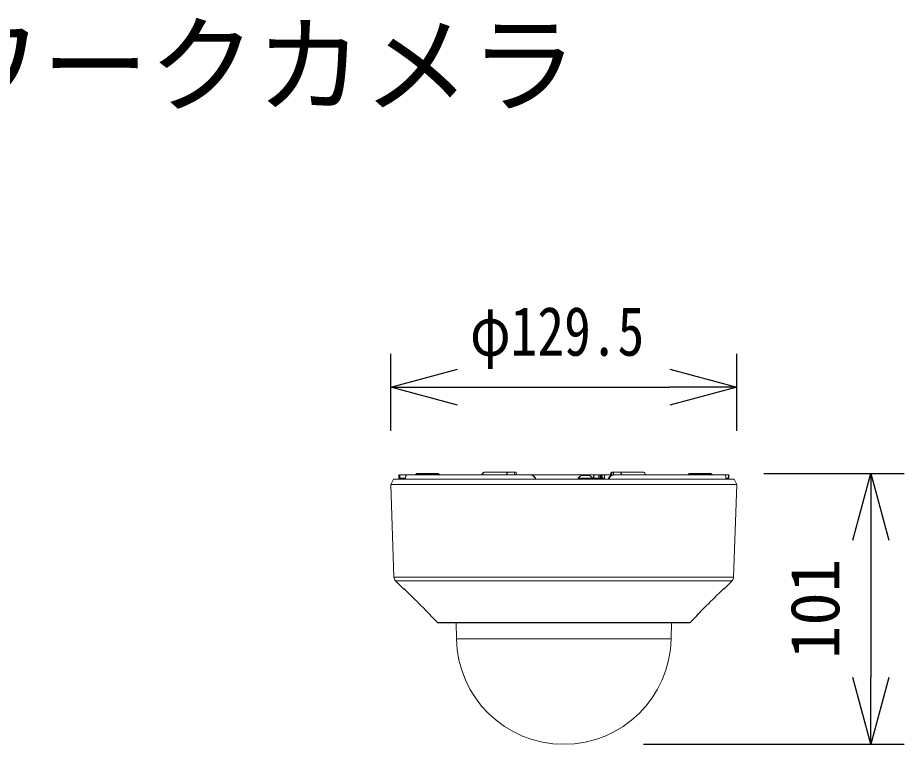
# Model space of a CAD drawing. Units: millimetres, scale not verified. Extents: x -63 to 62, y -56 to 57.
# Drawn here: x -20.39 to 12.71, y 29.61 to 56.75 of the extents above; entities that cross this region are included whole.
import ezdxf
from ezdxf.enums import TextEntityAlignment as Align

# ---------------------------------------------------------------- set-up
doc = ezdxf.new("R2010")
doc.units = ezdxf.units.MM
doc.header["$LTSCALE"] = 0.125
for name, color, linetype in [('0-0_0', 7, 'Continuous'), ('0-1_MOJI1', 7, 'Continuous'), ('0-4_SUNPO', 7, 'Continuous')]:
    doc.layers.add(name, color=color, linetype=linetype)
doc.layers.add('0-5_GAIKEI', color=1, linetype='Continuous', lineweight=18)
doc.styles.add('ＭＳ ゴシック', font='')
doc.styles.get('ＭＳ ゴシック').set_extended_font_data('MS Gothic')

# ---------------------------------------------------------------- blocks, each defined once
blk = doc.blocks.new('_Open30')
at = {"layer": '0-0_0'}
blk.add_line((0, 0), (-1, 0), dxfattribs=at)
blk.add_lwpolyline([(-1, 0.26795), (0, 0), (-1, -0.26795)], dxfattribs=at)
blk = doc.blocks.new('D1')
at = {"layer": '0-4_SUNPO'}
for p, q in [((187.0372, 354.676), (187.0372, 357.5571)), ((199.9628, 354.676), (199.9628, 357.5571)), ((189.5372, 356.3071), (197.4628, 356.3071))]:
    blk.add_line(p, q, dxfattribs=at)
at = {"layer": '0-4_SUNPO', "xscale": 2.5, "yscale": 2.5, "rotation": 180}
blk.add_blockref('_Open30', (187.0372, 356.3071), dxfattribs=at)
at = {"layer": '0-4_SUNPO', "xscale": 2.5, "yscale": 2.5}
blk.add_blockref('_Open30', (199.9628, 356.3071), dxfattribs=at)
at = {"layer": '0-4_SUNPO', "style": 'ＭＳ ゴシック', "width": 0.8}
blk.add_text('φ129.5', height=1.833, dxfattribs=at).set_placement((190, 356.9321), align=Align.BOTTOM_LEFT)
blk = doc.blocks.new('D2')
at = {"layer": '0-4_SUNPO'}
for p, q in [((200.9659, 353.086), (206.2128, 353.086)), ((204.9628, 350.586), (204.9628, 345.466)), ((196.4775, 342.966), (206.2128, 342.966))]:
    blk.add_line(p, q, dxfattribs=at)
at = {"layer": '0-4_SUNPO', "xscale": 2.5, "yscale": 2.5}
for p, rotation in [((204.9628, 353.086), 90), ((204.9628, 342.966), 270)]:
    blk.add_blockref('_Open30', p, dxfattribs=dict(at, rotation=rotation))
at = {"layer": '0-4_SUNPO', "style": 'ＭＳ ゴシック'}
blk.add_text('101', height=1.833, rotation=90, dxfattribs=at).set_placement((204.3378, 346.151), align=Align.BOTTOM_LEFT)

msp = doc.modelspace()

# ---------------------------------------------------------------- linework, layer by layer
at = {"layer": '0-5_GAIKEI'}
for p, q in [((-5.3762, 39.7266), (-5.4666, 39.7266)), ((-4.708, 39.7266), (-5.3761, 39.7266)), ((-2.9665, 39.7666), (-2.9824, 39.7666)), ((-1.7827, 39.7666), (-2.9659, 39.7666)), ((-1.8456, 39.7666), (-1.8456, 39.6666)), ((-1.7827, 39.6666), (-1.7827, 39.7666)), ((1.7814, 39.7557), (1.7814, 39.7666)), ((2.9811, 39.7666), (1.7814, 39.7666)), ((1.7973, 39.6597), (1.7973, 39.7666)), ((1.861, 39.7666), (1.861, 39.6666)), ((4.797, 39.7266), (4.7066, 39.7266)), ((5.4652, 39.7266), (4.7971, 39.7266)), ((-6.1644, 39.5466), (-6.1644, 39.6666)), ((-6.1644, 39.6666), (-1.2329, 39.6666)), ((-6.1644, 39.5466), (-5.9125, 39.5466)), ((-6.1632, 39.5466), (-6.1632, 39.6666)), ((-6.1537, 39.6666), (-6.1537, 39.5466)), ((-6.1206, 39.6666), (-6.1206, 39.5466)), ((-5.905, 39.6664), (-5.9034, 39.6666)), ((-5.5019, 39.7119), (-5.5473, 39.6666)), ((-5.4803, 39.7119), (-5.5206, 39.6666)), ((-5.4803, 39.7119), (-5.5019, 39.7119)), ((-5.4076, 39.7119), (-5.4478, 39.6666)), ((-4.6726, 39.7119), (-5.4076, 39.7119)), ((-4.6726, 39.7119), (-4.6273, 39.6666)), ((-1.1749, 39.6666), (-1.2311, 39.6666)), ((-1.1748, 39.6666), (-1.1612, 39.6666)), ((1.1576, 39.6666), (-1.1596, 39.6666)), ((0.535, 39.5166), (0.535, 39.5466)), ((1.075, 39.5166), (1.075, 39.5466)), ((1.1267, 39.6622), (1.1267, 39.5289)), ((1.5029, 39.5466), (1.1578, 39.5466)), ((1.5029, 39.6666), (1.1579, 39.6666)), ((1.3085, 39.5466), (1.3085, 39.6666)), ((1.3556, 39.5466), (1.3556, 39.6666)), ((1.3979, 39.6666), (1.3979, 39.5466)), ((1.4343, 39.6666), (1.4343, 39.5466)), ((1.7392, 39.6666), (1.5032, 39.6666)), ((1.517, 39.6622), (1.517, 39.5289)), ((1.7383, 39.6313), (1.7392, 39.6683)), ((1.7973, 39.6683), (1.7392, 39.6683)), ((6.0204, 39.6666), (1.8469, 39.6666)), ((4.6713, 39.7119), (4.6259, 39.6666)), ((4.6929, 39.7119), (4.6526, 39.6666)), ((4.6929, 39.7119), (4.6713, 39.7119)), ((4.7656, 39.7119), (4.7253, 39.6666)), ((5.5006, 39.7119), (4.7656, 39.7119)), ((5.5006, 39.7119), (5.5459, 39.6666)), ((6.163, 39.6666), (6.0204, 39.6666)), ((6.163, 39.5466), (6.055, 39.5466)), ((6.1474, 39.5466), (6.1474, 39.6666)), ((6.163, 39.5466), (6.163, 39.6666)), ((-6.4634, 39.3166), (6.4621, 39.3166)), ((-6.3425, 35.8521), (6.3411, 35.8521)), ((-6.284, 35.7176), (6.2827, 35.7176)), ((-4.7198, 34.1534), (4.7185, 34.1534)), ((4.0191, 34.1388), (-4.0204, 34.1388)), ((4.0087, 33.5466), (-4.0101, 33.5466))]:
    msp.add_line(p, q, dxfattribs=at)
at = {"layer": '0-5_GAIKEI', "color": 7}
for p, q in [((-6.3571, 39.5166), (-6.4634, 39.3166)), ((6.3558, 39.5166), (-6.3571, 39.5166)), ((6.3558, 39.5166), (6.4621, 39.3166)), ((-6.3425, 35.8521), (-6.4634, 39.3166)), ((6.3411, 35.8521), (6.4621, 39.3166)), ((-5.9718, 35.4054), (-6.284, 35.7176)), ((5.9705, 35.4054), (6.2827, 35.7176)), ((-5.9718, 35.4054), (-5.9714, 35.4123)), ((-5.1605, 34.62), (-5.1605, 34.6199)), ((-4.9785, 34.4279), (-4.9782, 34.4227)), ((4.9768, 34.4227), (4.9771, 34.4277)), ((4.9771, 34.4277), (4.9791, 34.4303)), ((5.1591, 34.6199), (5.1591, 34.62)), ((-4.9701, 34.4159), (-4.9694, 34.403)), ((-4.7198, 34.1534), (-4.9694, 34.403)), ((-4.0204, 34.1388), (-4.6845, 34.1388)), ((-4.0101, 33.5466), (-4.0204, 34.1388)), ((4.0087, 33.5466), (4.0191, 34.1388)), ((4.6831, 34.1388), (4.0191, 34.1388)), ((4.7185, 34.1534), (4.9681, 34.403)), ((4.9681, 34.403), (4.9687, 34.4159))]:
    msp.add_line(p, q, dxfattribs=at)
at = {"layer": '0-5_GAIKEI'}
for points in [[(-5.8582, 39.6666), (-5.8646, 39.6655), (-5.8707, 39.6622), (-5.8823, 39.6498), (-5.8923, 39.6303), (-5.8995, 39.6093), (-5.9054, 39.5853), (-5.9109, 39.552), (-5.9145, 39.5166)], [(-1.2536, 39.6666), (-1.2213, 39.6638), (-1.19, 39.6557), (-1.1603, 39.6425), (-1.1332, 39.6245), (-1.1094, 39.6023), (-1.0895, 39.5764), (-1.074, 39.5476), (-1.0634, 39.5166)], [(-1.0427, 39.5166), (-1.0534, 39.5477), (-1.069, 39.5766), (-1.089, 39.6026), (-1.113, 39.6249), (-1.146, 39.6458), (-1.1824, 39.6598), (-1.2074, 39.6649), (-1.2329, 39.6666)], [(0.635, 39.6466), (0.535, 39.5466), (1.075, 39.5466)], [(0.635, 39.6466), (0.975, 39.6466), (1.075, 39.5466)], [(1.6611, 39.5166), (1.6715, 39.5477), (1.6868, 39.5767), (1.7064, 39.6027), (1.7299, 39.625), (1.7583, 39.6439), (1.7895, 39.6574), (1.8225, 39.6649), (1.8469, 39.6666)], [(1.8732, 39.6666), (1.8417, 39.6638), (1.8111, 39.6558), (1.7822, 39.6426), (1.7558, 39.6246), (1.7324, 39.6024), (1.7129, 39.5764), (1.6977, 39.5476), (1.6873, 39.5166)], [(6.0204, 39.6666), (6.0231, 39.6661), (6.0284, 39.6625), (6.0348, 39.6528), (6.0405, 39.6382), (6.0482, 39.6044), (6.0536, 39.5627), (6.0568, 39.5166)]]:
    msp.add_lwpolyline(points, dxfattribs=at)
at = {"layer": '0-5_GAIKEI', "color": 7}
for points in [[(-5.7999, 35.2537), (-5.9102, 35.3599), (-5.9553, 35.4005), (-5.9688, 35.4114), (-5.9706, 35.4124), (-5.9711, 35.4125), (-5.9713, 35.4125), (-5.9714, 35.4125), (-5.9714, 35.4123)], [(-5.7999, 35.2537), (-5.9094, 35.359), (-5.9643, 35.4076)], [(5.7986, 35.2537), (5.9089, 35.3599), (5.9539, 35.4005), (5.9675, 35.4114), (5.9692, 35.4124), (5.9698, 35.4125), (5.9699, 35.4125), (5.97, 35.4125), (5.9701, 35.4123), (5.9705, 35.4054)], [(5.963, 35.4076), (5.911, 35.3618), (5.8017, 35.2568), (5.7986, 35.2537)], [(5.9496, 35.3966), (5.8978, 35.3495), (5.7986, 35.2537)], [(-4.9701, 34.4159), (-4.9703, 34.4168), (-4.9722, 34.4199), (-4.9863, 34.4376), (-5.0089, 34.4632), (-5.0645, 34.5226), (-5.1605, 34.62)], [(-5.1605, 34.6199), (-5.0487, 34.5058), (-4.9924, 34.4444), (-4.9756, 34.4239)], [(4.9687, 34.4159), (4.969, 34.4168), (4.9708, 34.4199), (4.985, 34.4376), (5.0076, 34.4632), (5.0631, 34.5226), (5.1591, 34.62)], [(4.9742, 34.4238), (5.0248, 34.4818), (5.1204, 34.5812), (5.1591, 34.6199)]]:
    msp.add_lwpolyline(points, dxfattribs=at)
at = {"layer": '0-5_GAIKEI'}
for centre, radius, start, end in [((-5.4666, 39.6766), 0.05, 90, 135), ((-5.4483, 39.6845), 0.0421, 90.73895, 139.39379), ((-5.3755, 39.6845), 0.0421, 90.73895, 139.39379), ((-4.708, 39.6766), 0.05, 45, 90), ((4.7066, 39.6766), 0.05, 90, 135), ((4.7249, 39.6845), 0.0421, 90.73895, 139.39379), ((4.7976, 39.6845), 0.0421, 90.73895, 139.39379), ((5.4652, 39.6766), 0.05, 45, 90), ((-5.0998, 39.4743), 0.9593, 175.6788, 177.47396), ((-5.9906, 39.5057), 0.041, 34.43653, 88.62237), ((-5.9955, 39.4969), 0.0502, 23.05055, 39.57444), ((-5.9125, 39.4513), 0.2152, 78.74117, 90.0052), ((-1.1749, 39.4742), 0.1923, 89.99181, 98.67883), ((-1.1597, 39.474), 0.1925, 89.98742, 100.97293), ((1.2674, 39.5035), 0.143, 169.781, 174.76617), ((1.158, 39.5519), 0.1146, 90.05535, 105.84154), ((1.5023, 39.6398), 0.0268, 56.72369, 88.89889), ((1.6578, 39.5035), 0.143, 169.78094, 174.76617)]:
    msp.add_arc(centre, radius, start, end, dxfattribs=at)
at = {"layer": '0-5_GAIKEI', "color": 7}
for centre, radius, start, end in [((-6.1426, 35.859), 0.2, 182, 225), ((6.1412, 35.859), 0.2, 315, 358), ((-5.9506, 35.4266), 0.03, 225.00031, 269.38583), ((-5.9502, 35.4336), 0.03, 225.10044, 246.35828), ((517.8259, 562.9793), 743.4233, 225.22343, 225.29281), ((522.7253, 567.8939), 750.3629, 225.22219, 225.29093), ((522.6523, 567.8203), 750.2593, 225.22219, 225.29094), ((-517.8272, 562.9793), 743.4233, 314.70719, 314.77657), ((-522.6313, 567.7977), 750.2275, 314.70906, 314.77782), ((-522.7823, 567.9501), 750.442, 314.70907, 314.77781), ((5.9492, 35.4266), 0.03, 270.61049, 314.99971), ((5.9489, 35.4336), 0.03, 293.69961, 314.89958), ((8.697, 31.0393), 5.0336, 134.65561, 136.42199), ((-4.9482, 34.4243), 0.03, 182.99992, 225.00019), ((-4.949, 34.4371), 0.0299, 204.11062, 225.23112), ((-4.6845, 34.1888), 0.05, 225, 270), ((4.6831, 34.1888), 0.05, 270, 315), ((4.9469, 34.4243), 0.03, 314.99959, 357.00018), ((4.9477, 34.4371), 0.0299, 314.769, 335.86855), ((-0.0007, 33.6166), 4.01, 181, 359)]:
    msp.add_arc(centre, radius, start, end, dxfattribs=at)
at = {"layer": '0-5_GAIKEI'}
for centre, major_axis, ratio, start_param, end_param in [((-2.9824, 39.5966), (0, 0.17), 0.484185, 0, 1.1464066), ((-2.9659, 39.5966), (0, 0.17), 0.480859, 0, 1.1464067), ((-2.0716, 39.5966), (0, 0.17), 0.480859, 6.2831853, 7.4295919), ((1.8146, 39.6666), (-0.0027, -0.1), 0.75448, 3.4083151, 4.7149986), ((2.0886, 39.5966), (0, 0.17), 0.484185, 5.1367787, 6.2831853), ((2.9811, 39.5966), (0, 0.17), 0.484185, 5.1367787, 6.2831853), ((1.135, 39.4966), (0, -0.17), 0.218411, 3.3683052, 4.594467), ((1.1577, 39.4968), (-0.0005, -0.0498), 0.817296, 3.1498398, 4.0199864), ((1.503, 39.4968), (0.0001, -0.0498), 0.371795, 2.2707823, 3.140936)]:
    msp.add_ellipse(centre, major_axis=major_axis, ratio=ratio, start_param=start_param, end_param=end_param, dxfattribs=at)

# ---------------------------------------------------------------- block references
at = {"layer": '0-4_SUNPO'}
for name in ['D1', 'D2']:
    msp.add_blockref(name, (-193.5007, -313.3594), dxfattribs=at)

# ---------------------------------------------------------------- texts
at = {"layer": '0-1_MOJI1', "style": 'ＭＳ ゴシック'}
msp.add_text('ネットワークカメラ', height=2.933, dxfattribs=at).set_placement((-35.5007, 52.6406), align=Align.BOTTOM_LEFT)

doc.saveas('drawing.dxf')
